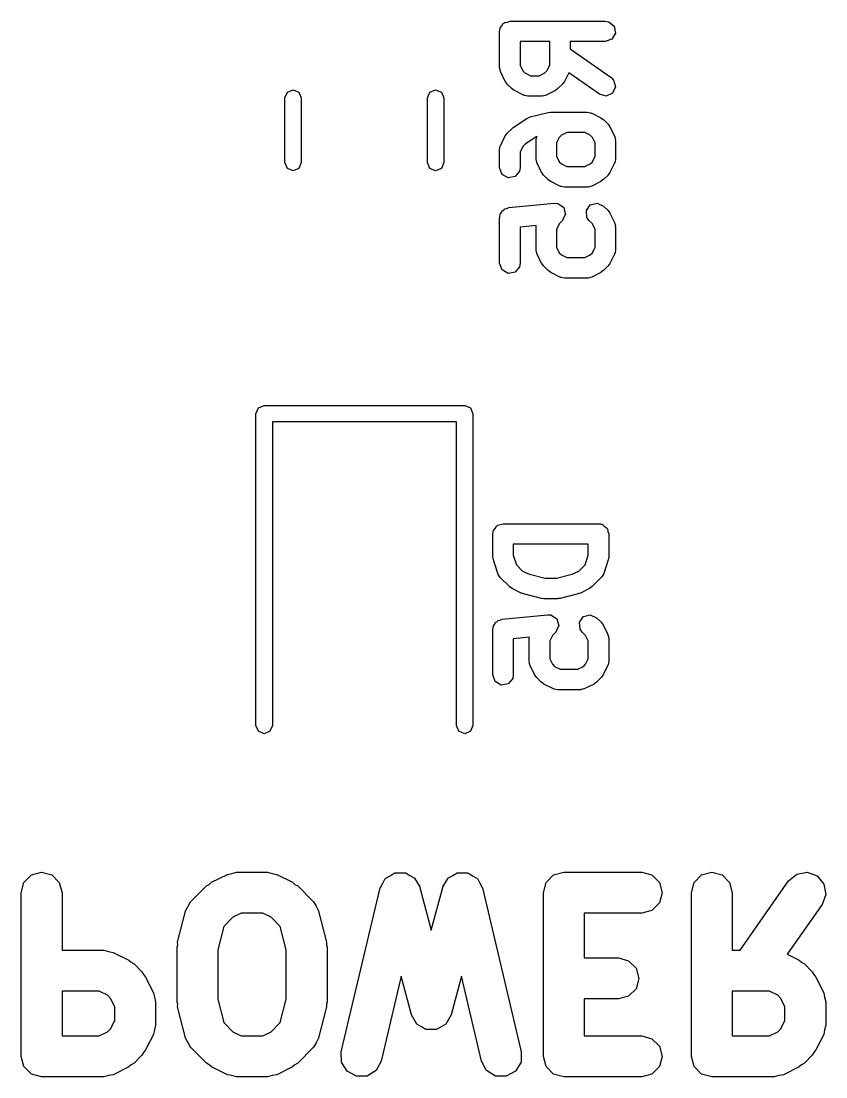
# Model space of a CAD drawing. Extents: x 101.2 to 197.2, y -144.3 to -85.8.
# Drawn here: x 149.48 to 155.38, y -97.06 to -89.33 of the extents above; entities that cross this region are included whole.
import ezdxf

# ---------------------------------------------------------------- set-up
doc = ezdxf.new("R2010")
doc.units = 0
doc.layers.add('BLACK', color=7, linetype='CONTINUOUS')

msp = doc.modelspace()

# ---------------------------------------------------------------- linework, layer by layer
at = {"layer": 'BLACK', "linetype": 'CONTINUOUS'}
for p, q in [((152.996, -89.3743), (153.008, -89.3594)), ((153.008, -89.3594), (153.018, -89.3425)), ((153.018, -89.3425), (153.024, -89.3402)), ((153.024, -89.3402), (153.029, -89.335)), ((153.029, -89.335), (153.048, -89.3317)), ((153.048, -89.3317), (153.066, -89.325)), ((153.066, -89.325), (153.766, -89.325)), ((153.766, -89.325), (153.792, -89.3295)), ((153.792, -89.3295), (153.831, -89.3625)), ((153.831, -89.3625), (153.84, -89.413)), ((152.991, -89.4), (152.993, -89.3903)), ((152.991, -89.6667), (152.991, -89.4)), ((152.992, -89.387), (152.994, -89.3841)), ((152.993, -89.3903), (152.992, -89.387)), ((152.994, -89.3841), (152.996, -89.3743)), ((153.84, -89.413), (153.814, -89.4575)), ((153.358, -89.475), (153.141, -89.475)), ((153.141, -89.475), (153.141, -89.649)), ((153.358, -89.649), (153.358, -89.475)), ((153.766, -89.475), (153.508, -89.475)), ((153.508, -89.475), (153.508, -89.5276)), ((153.814, -89.4575), (153.766, -89.475)), ((153.508, -89.5276), (153.809, -89.7386)), ((152.993, -89.6709), (152.991, -89.6667)), ((152.992, -89.6752), (152.993, -89.6709)), ((152.999, -89.7002), (152.992, -89.6752)), ((153.141, -89.649), (153.161, -89.6889)), ((153.338, -89.6889), (153.358, -89.649)), ((153.032, -89.7669), (152.999, -89.7002)), ((153.161, -89.6889), (153.177, -89.705)), ((153.177, -89.705), (153.217, -89.725)), ((153.217, -89.725), (153.282, -89.725)), ((153.282, -89.725), (153.322, -89.705)), ((153.322, -89.705), (153.338, -89.6889)), ((153.498, -89.7039), (153.466, -89.7669)), ((153.723, -89.8614), (153.498, -89.7039)), ((153.809, -89.7386), (153.827, -89.757)), ((151.435, -89.8453), (151.477, -89.8277)), ((151.477, -89.8277), (151.52, -89.8453)), ((152.48, -89.8453), (152.522, -89.8277)), ((152.522, -89.8277), (152.565, -89.8453)), ((153.033, -89.768), (153.032, -89.7669)), ((153.046, -89.7864), (153.033, -89.768)), ((153.08, -89.8197), (153.046, -89.7864)), ((153.081, -89.8204), (153.08, -89.8197)), ((153.099, -89.8337), (153.081, -89.8204)), ((153.419, -89.8197), (153.401, -89.8326)), ((153.452, -89.7864), (153.419, -89.8197)), ((153.453, -89.7849), (153.452, -89.7864)), ((153.466, -89.7669), (153.453, -89.7849)), ((153.841, -89.8065), (153.819, -89.853)), ((153.827, -89.757), (153.841, -89.8065)), ((151.417, -89.8877), (151.435, -89.8453)), ((151.417, -90.3623), (151.417, -89.8877)), ((151.52, -89.8453), (151.537, -89.8877)), ((151.537, -89.8877), (151.537, -90.3623)), ((152.463, -89.8877), (152.48, -89.8453)), ((152.463, -90.3623), (152.463, -89.8877)), ((152.565, -89.8453), (152.582, -89.8877)), ((152.582, -89.8877), (152.582, -90.3623)), ((153.166, -89.8671), (153.099, -89.8337)), ((153.17, -89.8676), (153.166, -89.8671)), ((153.174, -89.8705), (153.17, -89.8676)), ((153.199, -89.875), (153.174, -89.8705)), ((153.299, -89.875), (153.199, -89.875)), ((153.304, -89.8735), (153.299, -89.875)), ((153.308, -89.8745), (153.304, -89.8735)), ((153.333, -89.8671), (153.308, -89.8745)), ((153.4, -89.8337), (153.333, -89.8671)), ((153.401, -89.8326), (153.4, -89.8337)), ((153.773, -89.8747), (153.723, -89.8614)), ((153.819, -89.853), (153.773, -89.8747)), ((153.091, -90.1043), (153.191, -90.0376)), ((153.191, -90.0376), (153.214, -90.0275)), ((153.214, -90.0275), (153.215, -90.0272)), ((153.215, -90.0272), (153.348, -89.9939)), ((153.348, -89.9939), (153.363, -89.9929)), ((153.363, -89.9929), (153.366, -89.9917)), ((153.366, -89.9917), (153.633, -89.9917)), ((153.633, -89.9917), (153.658, -89.9962)), ((153.658, -89.9962), (153.662, -89.9991)), ((153.662, -89.9991), (153.666, -89.9996)), ((153.666, -89.9996), (153.733, -90.0329)), ((153.733, -90.0329), (153.751, -90.0463)), ((153.751, -90.0463), (153.752, -90.047)), ((153.752, -90.047), (153.786, -90.0803)), ((153.046, -90.147), (153.08, -90.1136)), ((153.08, -90.1136), (153.089, -90.1071)), ((153.089, -90.1071), (153.091, -90.1043)), ((153.484, -90.1417), (153.444, -90.1616)), ((153.615, -90.1417), (153.484, -90.1417)), ((153.655, -90.1616), (153.615, -90.1417)), ((153.786, -90.0803), (153.799, -90.0987)), ((153.799, -90.0987), (153.8, -90.0998)), ((153.8, -90.0998), (153.833, -90.1665)), ((152.999, -90.2331), (153.032, -90.1665)), ((153.032, -90.1665), (153.046, -90.1484)), ((153.046, -90.1484), (153.046, -90.147)), ((153.263, -90.1696), (153.18, -90.225)), ((153.258, -90.2), (153.262, -90.1743)), ((153.258, -90.3333), (153.258, -90.2)), ((153.262, -90.1743), (153.265, -90.1709)), ((153.265, -90.1692), (153.263, -90.1696)), ((153.265, -90.1709), (153.265, -90.1692)), ((153.428, -90.1778), (153.408, -90.2177)), ((153.408, -90.2177), (153.408, -90.3156)), ((153.444, -90.1616), (153.428, -90.1778)), ((153.671, -90.1778), (153.655, -90.1616)), ((153.691, -90.2177), (153.671, -90.1778)), ((153.691, -90.3156), (153.691, -90.2177)), ((153.833, -90.1665), (153.841, -90.1914)), ((153.841, -90.1914), (153.839, -90.1958)), ((153.839, -90.1958), (153.841, -90.2)), ((153.841, -90.2), (153.841, -90.3333)), ((152.991, -90.2667), (152.996, -90.241)), ((152.991, -90.4), (152.991, -90.2667)), ((152.996, -90.241), (152.998, -90.2376)), ((152.998, -90.2376), (152.999, -90.2331)), ((153.161, -90.2444), (153.141, -90.2844)), ((153.141, -90.2844), (153.141, -90.4)), ((153.18, -90.225), (153.161, -90.2444)), ((151.435, -90.4047), (151.417, -90.3623)), ((151.537, -90.3623), (151.52, -90.4047)), ((152.48, -90.4047), (152.463, -90.3623)), ((152.582, -90.3623), (152.565, -90.4047)), ((153.259, -90.3375), (153.258, -90.3333)), ((153.258, -90.3419), (153.259, -90.3375)), ((153.266, -90.3669), (153.258, -90.3419)), ((153.299, -90.4335), (153.266, -90.3669)), ((153.408, -90.3156), (153.428, -90.3556)), ((153.428, -90.3556), (153.444, -90.3717)), ((153.444, -90.3717), (153.484, -90.3917)), ((153.615, -90.3917), (153.655, -90.3717)), ((153.655, -90.3717), (153.671, -90.3556)), ((153.671, -90.3556), (153.691, -90.3156)), ((153.833, -90.3669), (153.8, -90.4335)), ((153.834, -90.3624), (153.833, -90.3669)), ((153.837, -90.359), (153.834, -90.3624)), ((153.841, -90.3333), (153.837, -90.359)), ((151.477, -90.4223), (151.435, -90.4047)), ((151.52, -90.4047), (151.477, -90.4223)), ((152.522, -90.4223), (152.48, -90.4047)), ((152.565, -90.4047), (152.522, -90.4223)), ((153.009, -90.4482), (152.991, -90.4)), ((153.053, -90.4739), (153.009, -90.4482)), ((153.137, -90.4257), (153.104, -90.465)), ((153.141, -90.4), (153.137, -90.4257)), ((153.3, -90.4347), (153.299, -90.4335)), ((153.313, -90.453), (153.3, -90.4347)), ((153.484, -90.3917), (153.615, -90.3917)), ((153.8, -90.4335), (153.786, -90.4515)), ((153.104, -90.465), (153.053, -90.4739)), ((153.346, -90.4864), (153.313, -90.453)), ((153.348, -90.4871), (153.346, -90.4864)), ((153.366, -90.5004), (153.348, -90.4871)), ((153.432, -90.5337), (153.366, -90.5004)), ((153.733, -90.5004), (153.666, -90.5337)), ((153.734, -90.4992), (153.733, -90.5004)), ((153.752, -90.4864), (153.734, -90.4992)), ((153.786, -90.453), (153.752, -90.4864)), ((153.786, -90.4515), (153.786, -90.453)), ((153.437, -90.5343), (153.432, -90.5337)), ((153.44, -90.5371), (153.437, -90.5343)), ((153.466, -90.5417), (153.44, -90.5371)), ((153.633, -90.5417), (153.466, -90.5417)), ((153.637, -90.5401), (153.633, -90.5417)), ((153.641, -90.5412), (153.637, -90.5401)), ((153.666, -90.5337), (153.641, -90.5412)), ((153.059, -90.692), (153.392, -90.6587)), ((153.392, -90.6587), (153.418, -90.6607)), ((153.418, -90.6607), (153.418, -90.6609)), ((153.418, -90.6609), (153.419, -90.6609)), ((153.419, -90.6609), (153.439, -90.6754)), ((153.439, -90.6754), (153.46, -90.6896)), ((153.627, -90.7139), (153.656, -90.6719)), ((153.656, -90.6719), (153.706, -90.6586)), ((153.706, -90.6586), (153.752, -90.6803)), ((153.752, -90.6803), (153.786, -90.7136)), ((152.991, -90.7611), (152.993, -90.7582)), ((152.993, -90.7582), (152.996, -90.741)), ((152.996, -90.741), (153.006, -90.7288)), ((153.006, -90.7288), (153.012, -90.7143)), ((153.012, -90.7143), (153.022, -90.7097)), ((153.022, -90.7097), (153.029, -90.7017)), ((153.029, -90.7017), (153.044, -90.6989)), ((153.044, -90.6989), (153.059, -90.692)), ((153.46, -90.6896), (153.46, -90.69)), ((153.46, -90.69), (153.461, -90.6903)), ((153.461, -90.6903), (153.467, -90.7147)), ((153.474, -90.7399), (153.463, -90.7627)), ((153.467, -90.7147), (153.474, -90.7389)), ((153.474, -90.7389), (153.474, -90.7394)), ((153.474, -90.7394), (153.474, -90.7399)), ((153.631, -90.765), (153.627, -90.7139)), ((153.786, -90.7136), (153.799, -90.732)), ((153.799, -90.732), (153.8, -90.7331)), ((153.8, -90.7331), (153.833, -90.7998)), ((152.992, -90.7628), (152.991, -90.7611)), ((152.991, -90.7667), (152.992, -90.7628)), ((152.991, -91.1), (152.991, -90.7667)), ((153.26, -90.8227), (153.141, -90.8345)), ((153.141, -90.8345), (153.141, -91.1)), ((153.258, -90.8333), (153.26, -90.8227)), ((153.258, -91), (153.258, -90.8333)), ((153.428, -90.8111), (153.408, -90.851)), ((153.452, -90.7864), (153.428, -90.8111)), ((153.453, -90.7859), (153.452, -90.7864)), ((153.463, -90.7627), (153.453, -90.7857)), ((153.453, -90.7857), (153.453, -90.7859)), ((153.646, -90.7864), (153.631, -90.765)), ((153.671, -90.8111), (153.646, -90.7864)), ((153.691, -90.851), (153.671, -90.8111)), ((153.833, -90.7998), (153.841, -90.8248)), ((153.841, -90.8248), (153.839, -90.8291)), ((153.839, -90.8291), (153.841, -90.8333)), ((153.841, -90.8333), (153.841, -91)), ((153.408, -90.851), (153.408, -90.9823)), ((153.691, -90.9823), (153.691, -90.851)), ((153.408, -90.9823), (153.428, -91.0222)), ((153.671, -91.0222), (153.691, -90.9823)), ((153.259, -91.0042), (153.258, -91)), ((153.258, -91.0086), (153.259, -91.0042)), ((153.266, -91.0335), (153.258, -91.0086)), ((153.299, -91.1002), (153.266, -91.0335)), ((153.428, -91.0222), (153.444, -91.0384)), ((153.444, -91.0384), (153.484, -91.0583)), ((153.484, -91.0583), (153.615, -91.0583)), ((153.615, -91.0583), (153.655, -91.0384)), ((153.655, -91.0384), (153.671, -91.0222)), ((153.833, -91.0335), (153.8, -91.1002)), ((153.834, -91.0291), (153.833, -91.0335)), ((153.837, -91.0257), (153.834, -91.0291)), ((153.841, -91), (153.837, -91.0257)), ((153.009, -91.1482), (152.991, -91.1)), ((153.137, -91.1257), (153.104, -91.165)), ((153.141, -91.1), (153.137, -91.1257)), ((153.3, -91.1013), (153.299, -91.1002)), ((153.313, -91.1197), (153.3, -91.1013)), ((153.346, -91.153), (153.313, -91.1197)), ((153.786, -91.1197), (153.752, -91.153)), ((153.8, -91.1002), (153.786, -91.1182)), ((153.786, -91.1182), (153.786, -91.1197)), ((153.053, -91.1739), (153.009, -91.1482)), ((153.104, -91.165), (153.053, -91.1739)), ((153.348, -91.1537), (153.346, -91.153)), ((153.366, -91.1671), (153.348, -91.1537)), ((153.432, -91.2004), (153.366, -91.1671)), ((153.437, -91.2009), (153.432, -91.2004)), ((153.44, -91.2038), (153.437, -91.2009)), ((153.466, -91.2083), (153.44, -91.2038)), ((153.633, -91.2083), (153.466, -91.2083)), ((153.637, -91.2068), (153.633, -91.2083)), ((153.641, -91.2078), (153.637, -91.2068)), ((153.666, -91.2004), (153.641, -91.2078)), ((153.733, -91.1671), (153.666, -91.2004)), ((153.734, -91.1659), (153.733, -91.1671)), ((153.752, -91.153), (153.734, -91.1659)), ((151.223, -92.1601), (151.265, -92.1425)), ((151.265, -92.1425), (152.735, -92.1425)), ((152.735, -92.1425), (152.777, -92.1601)), ((151.205, -92.2025), (151.223, -92.1601)), ((151.205, -94.4875), (151.205, -92.2025)), ((152.777, -92.1601), (152.795, -92.2025)), ((152.795, -92.2025), (152.795, -94.4875)), ((152.675, -92.2625), (151.325, -92.2625)), ((151.325, -92.2625), (151.325, -94.4875)), ((152.675, -94.4875), (152.675, -92.2625)), ((152.941, -93.0833), (152.943, -93.0736)), ((152.942, -93.0703), (152.944, -93.0674)), ((152.943, -93.0736), (152.942, -93.0703)), ((152.944, -93.0674), (152.946, -93.0577)), ((152.946, -93.0577), (152.958, -93.0428)), ((152.958, -93.0428), (152.968, -93.0259)), ((152.968, -93.0259), (152.974, -93.0236)), ((152.974, -93.0236), (152.979, -93.0184)), ((152.979, -93.0184), (152.998, -93.015)), ((152.998, -93.015), (153.016, -93.0083)), ((153.016, -93.0083), (153.716, -93.0083)), ((153.716, -93.0083), (153.726, -93.01)), ((153.726, -93.01), (153.729, -93.0095)), ((153.729, -93.0095), (153.732, -93.0111)), ((153.732, -93.0111), (153.742, -93.0129)), ((153.742, -93.0129), (153.757, -93.0254)), ((153.757, -93.0254), (153.773, -93.0351)), ((153.773, -93.0351), (153.776, -93.0415)), ((153.776, -93.0415), (153.781, -93.0458)), ((153.781, -93.0458), (153.784, -93.065)), ((153.784, -93.065), (153.791, -93.0833)), ((152.941, -93.25), (152.941, -93.0833)), ((153.641, -93.1583), (153.091, -93.1583)), ((153.091, -93.1583), (153.091, -93.2378)), ((153.641, -93.2378), (153.641, -93.1583)), ((153.791, -93.0833), (153.791, -93.25)), ((152.942, -93.2515), (152.941, -93.25)), ((152.945, -93.2737), (152.942, -93.2515)), ((152.978, -93.3737), (152.945, -93.2737)), ((153.091, -93.2378), (153.115, -93.3095)), ((153.115, -93.3095), (153.16, -93.355)), ((153.572, -93.355), (153.617, -93.3095)), ((153.617, -93.3095), (153.641, -93.2378)), ((153.787, -93.2737), (153.754, -93.3737)), ((153.791, -93.25), (153.787, -93.2721)), ((153.787, -93.2721), (153.787, -93.2737)), ((152.981, -93.3772), (152.978, -93.3737)), ((152.981, -93.3817), (152.981, -93.3772)), ((152.996, -93.403), (152.981, -93.3817)), ((153.16, -93.355), (153.209, -93.3792)), ((153.209, -93.3792), (153.325, -93.4083)), ((153.407, -93.4083), (153.523, -93.3792)), ((153.523, -93.3792), (153.572, -93.355)), ((153.754, -93.3737), (153.741, -93.3966)), ((153.063, -93.4697), (152.996, -93.403)), ((153.325, -93.4083), (153.407, -93.4083)), ((153.736, -93.403), (153.669, -93.4697)), ((153.738, -93.399), (153.736, -93.403)), ((153.741, -93.3966), (153.738, -93.399)), ((153.064, -93.4704), (153.063, -93.4697)), ((153.082, -93.4837), (153.064, -93.4704)), ((153.149, -93.5171), (153.082, -93.4837)), ((153.153, -93.5175), (153.149, -93.5171)), ((153.165, -93.5228), (153.153, -93.5175)), ((153.298, -93.5561), (153.165, -93.5228)), ((153.568, -93.5228), (153.434, -93.5561)), ((153.57, -93.5208), (153.568, -93.5228)), ((153.583, -93.5171), (153.57, -93.5208)), ((153.65, -93.4837), (153.583, -93.5171)), ((153.651, -93.4826), (153.65, -93.4837)), ((153.669, -93.4697), (153.651, -93.4826)), ((153.301, -93.5557), (153.298, -93.5561)), ((153.316, -93.5583), (153.301, -93.5557)), ((153.416, -93.5583), (153.316, -93.5583)), ((153.419, -93.5571), (153.416, -93.5583)), ((153.434, -93.5561), (153.419, -93.5571)), ((153.009, -93.7087), (153.342, -93.6754)), ((153.342, -93.6754), (153.368, -93.6773)), ((153.368, -93.6773), (153.368, -93.6776)), ((153.368, -93.6776), (153.369, -93.6776)), ((153.369, -93.6776), (153.389, -93.692)), ((153.389, -93.692), (153.41, -93.7062)), ((153.577, -93.7306), (153.606, -93.6886)), ((153.606, -93.6886), (153.656, -93.6753)), ((153.656, -93.6753), (153.702, -93.697)), ((153.702, -93.697), (153.736, -93.7303)), ((152.941, -93.7777), (152.943, -93.7749)), ((152.942, -93.7794), (152.941, -93.7777)), ((152.943, -93.7749), (152.946, -93.7577)), ((152.946, -93.7577), (152.956, -93.7455)), ((152.956, -93.7455), (152.962, -93.731)), ((152.962, -93.731), (152.972, -93.7264)), ((152.972, -93.7264), (152.979, -93.7184)), ((152.979, -93.7184), (152.994, -93.7156)), ((152.994, -93.7156), (153.009, -93.7087)), ((153.41, -93.7062), (153.41, -93.7067)), ((153.41, -93.7067), (153.411, -93.707)), ((153.411, -93.707), (153.417, -93.7313)), ((153.424, -93.7565), (153.413, -93.7794)), ((153.417, -93.7313), (153.424, -93.7556)), ((153.424, -93.7556), (153.424, -93.7561)), ((153.424, -93.7561), (153.424, -93.7565)), ((153.581, -93.7817), (153.577, -93.7306)), ((153.736, -93.7303), (153.749, -93.7487)), ((153.749, -93.7487), (153.75, -93.7498)), ((153.75, -93.7498), (153.783, -93.8165)), ((152.941, -93.7833), (152.942, -93.7794)), ((152.941, -94.1167), (152.941, -93.7833)), ((153.21, -93.8394), (153.091, -93.8512)), ((153.091, -93.8512), (153.091, -94.1167)), ((153.208, -93.85), (153.21, -93.8394)), ((153.208, -94.0167), (153.208, -93.85)), ((153.378, -93.8278), (153.358, -93.8677)), ((153.402, -93.803), (153.378, -93.8278)), ((153.403, -93.8026), (153.402, -93.803)), ((153.413, -93.7794), (153.403, -93.8024)), ((153.403, -93.8024), (153.403, -93.8026)), ((153.596, -93.803), (153.581, -93.7817)), ((153.621, -93.8278), (153.596, -93.803)), ((153.641, -93.8677), (153.621, -93.8278)), ((153.783, -93.8165), (153.791, -93.8414)), ((153.791, -93.8414), (153.789, -93.8458)), ((153.789, -93.8458), (153.791, -93.85)), ((153.791, -93.85), (153.791, -94.0167)), ((153.358, -93.8677), (153.358, -93.999)), ((153.641, -93.999), (153.641, -93.8677)), ((153.358, -93.999), (153.378, -94.0389)), ((153.621, -94.0389), (153.641, -93.999)), ((153.209, -94.0209), (153.208, -94.0167)), ((153.208, -94.0252), (153.209, -94.0209)), ((153.216, -94.0502), (153.208, -94.0252)), ((153.249, -94.1169), (153.216, -94.0502)), ((153.378, -94.0389), (153.394, -94.055)), ((153.394, -94.055), (153.434, -94.075)), ((153.434, -94.075), (153.565, -94.075)), ((153.565, -94.075), (153.605, -94.055)), ((153.605, -94.055), (153.621, -94.0389)), ((153.783, -94.0502), (153.75, -94.1169)), ((153.784, -94.0458), (153.783, -94.0502)), ((153.787, -94.0423), (153.784, -94.0458)), ((153.791, -94.0167), (153.787, -94.0423)), ((152.959, -94.1649), (152.941, -94.1167)), ((153.003, -94.1905), (152.959, -94.1649)), ((153.087, -94.1423), (153.054, -94.1816)), ((153.091, -94.1167), (153.087, -94.1423)), ((153.25, -94.118), (153.249, -94.1169)), ((153.263, -94.1364), (153.25, -94.118)), ((153.296, -94.1697), (153.263, -94.1364)), ((153.736, -94.1364), (153.702, -94.1697)), ((153.75, -94.1169), (153.736, -94.1349)), ((153.736, -94.1349), (153.736, -94.1364)), ((153.054, -94.1816), (153.003, -94.1905)), ((153.298, -94.1704), (153.296, -94.1697)), ((153.316, -94.1837), (153.298, -94.1704)), ((153.382, -94.2171), (153.316, -94.1837)), ((153.387, -94.2176), (153.382, -94.2171)), ((153.39, -94.2205), (153.387, -94.2176)), ((153.416, -94.225), (153.39, -94.2205)), ((153.583, -94.225), (153.416, -94.225)), ((153.587, -94.2235), (153.583, -94.225)), ((153.591, -94.2245), (153.587, -94.2235)), ((153.616, -94.2171), (153.591, -94.2245)), ((153.683, -94.1837), (153.616, -94.2171)), ((153.684, -94.1826), (153.683, -94.1837)), ((153.702, -94.1697), (153.684, -94.1826)), ((151.223, -94.5299), (151.205, -94.4875)), ((151.265, -94.5475), (151.223, -94.5299)), ((151.307, -94.5299), (151.265, -94.5475)), ((151.325, -94.4875), (151.307, -94.5299)), ((152.693, -94.5299), (152.675, -94.4875)), ((152.735, -94.5475), (152.693, -94.5299)), ((152.777, -94.5299), (152.735, -94.5475)), ((152.795, -94.4875), (152.777, -94.5299)), ((149.503, -95.6375), (149.558, -95.5826)), ((149.558, -95.5826), (149.633, -95.5625)), ((149.633, -95.5625), (149.708, -95.5826)), ((149.708, -95.5826), (149.763, -95.6375)), ((150.862, -95.6515), (150.88, -95.6354)), ((150.88, -95.6354), (150.995, -95.5783)), ((150.995, -95.5783), (151.028, -95.5714)), ((151.028, -95.5714), (151.062, -95.5625)), ((151.062, -95.5625), (151.29, -95.5625)), ((151.29, -95.5625), (151.324, -95.5714)), ((151.324, -95.5714), (151.357, -95.5783)), ((151.357, -95.5783), (151.472, -95.6354)), ((151.472, -95.6354), (151.49, -95.6515)), ((152.135, -95.6417), (152.153, -95.6094)), ((152.153, -95.6094), (152.155, -95.6082)), ((152.155, -95.6082), (152.156, -95.6063)), ((152.156, -95.6063), (152.188, -95.588)), ((152.188, -95.588), (152.219, -95.5687)), ((152.219, -95.5687), (152.221, -95.5686)), ((152.221, -95.5686), (152.223, -95.5675)), ((152.223, -95.5675), (152.26, -95.5676)), ((152.26, -95.5676), (152.296, -95.5665)), ((152.296, -95.5665), (152.298, -95.5676)), ((152.298, -95.5676), (152.301, -95.5676)), ((152.301, -95.5676), (152.332, -95.586)), ((152.332, -95.586), (152.365, -95.6035)), ((152.365, -95.6035), (152.366, -95.6054)), ((152.366, -95.6054), (152.368, -95.6065)), ((152.368, -95.6065), (152.386, -95.6383)), ((152.594, -95.6383), (152.613, -95.6065)), ((152.613, -95.6065), (152.615, -95.6054)), ((152.615, -95.6054), (152.616, -95.6035)), ((152.616, -95.6035), (152.648, -95.586)), ((152.648, -95.586), (152.68, -95.5676)), ((152.68, -95.5676), (152.682, -95.5676)), ((152.682, -95.5676), (152.684, -95.5665)), ((152.684, -95.5665), (152.721, -95.5676)), ((152.721, -95.5676), (152.757, -95.5675)), ((152.757, -95.5675), (152.759, -95.5686)), ((152.759, -95.5686), (152.762, -95.5687)), ((152.762, -95.5687), (152.793, -95.5879)), ((152.793, -95.5879), (152.825, -95.6063)), ((152.825, -95.6063), (152.826, -95.6082)), ((152.826, -95.6082), (152.828, -95.6094)), ((152.828, -95.6094), (152.845, -95.6417)), ((153.332, -95.6375), (153.387, -95.5826)), ((153.387, -95.5826), (153.462, -95.5625)), ((153.462, -95.5625), (154.033, -95.5625)), ((154.033, -95.5625), (154.108, -95.5826)), ((154.108, -95.5826), (154.163, -95.6375)), ((154.417, -95.6375), (154.472, -95.5826)), ((154.472, -95.5826), (154.547, -95.5625)), ((154.547, -95.5625), (154.622, -95.5826)), ((154.622, -95.5826), (154.677, -95.6375)), ((154.755, -96.1339), (155.11, -95.6264)), ((155.11, -95.6264), (155.17, -95.5765)), ((155.17, -95.5765), (155.246, -95.563)), ((155.246, -95.563), (155.319, -95.5896)), ((155.319, -95.5896), (155.369, -95.649)), ((149.483, -95.7125), (149.503, -95.6375)), ((149.483, -96.9125), (149.483, -95.7125)), ((149.763, -95.6375), (149.783, -95.7125)), ((149.783, -95.7125), (149.783, -96.1339)), ((150.727, -95.7778), (150.841, -95.6635)), ((150.841, -95.6635), (150.862, -95.6515)), ((151.49, -95.6515), (151.511, -95.6635)), ((151.511, -95.6635), (151.625, -95.7778)), ((151.83, -96.8777), (152.116, -95.6777)), ((152.116, -95.6777), (152.117, -95.6757)), ((152.117, -95.6735), (152.135, -95.6417)), ((152.117, -95.6757), (152.117, -95.6735)), ((152.386, -95.6383), (152.405, -95.6696)), ((152.405, -95.6696), (152.405, -95.6718)), ((152.405, -95.6718), (152.407, -95.6738)), ((152.407, -95.6738), (152.49, -95.9874)), ((152.49, -95.9874), (152.574, -95.6738)), ((152.574, -95.6738), (152.575, -95.6718)), ((152.575, -95.6696), (152.594, -95.6383)), ((152.575, -95.6718), (152.575, -95.6696)), ((152.845, -95.6417), (152.864, -95.6735)), ((152.864, -95.6735), (152.864, -95.6757)), ((152.864, -95.6757), (152.865, -95.6777)), ((152.865, -95.6777), (153.15, -96.8777)), ((153.312, -95.7125), (153.332, -95.6375)), ((153.312, -96.9125), (153.312, -95.7125)), ((154.163, -95.6375), (154.183, -95.7125)), ((154.183, -95.7125), (154.163, -95.7875)), ((154.397, -95.7125), (154.417, -95.6375)), ((154.397, -96.9125), (154.397, -95.7125)), ((154.677, -95.6375), (154.697, -95.7125)), ((154.697, -95.7125), (154.697, -96.1339)), ((155.369, -95.649), (155.383, -95.7255)), ((150.707, -95.8125), (150.725, -95.7796)), ((150.725, -95.7796), (150.726, -95.7789)), ((150.726, -95.7789), (150.727, -95.7778)), ((151.625, -95.7778), (151.626, -95.7789)), ((151.626, -95.7789), (151.627, -95.7796)), ((151.627, -95.7796), (151.645, -95.8125)), ((154.163, -95.7875), (154.108, -95.8424)), ((155.383, -95.7255), (155.356, -95.7985)), ((150.63, -96.0761), (150.688, -95.8475)), ((150.688, -95.8451), (150.707, -95.8125)), ((150.688, -95.8464), (150.688, -95.8451)), ((150.688, -95.8475), (150.688, -95.8464)), ((151.097, -95.8625), (151.036, -95.8929)), ((151.255, -95.8625), (151.097, -95.8625)), ((151.316, -95.8929), (151.255, -95.8625)), ((151.645, -95.8125), (151.664, -95.8451)), ((151.664, -95.8451), (151.664, -95.8464)), ((151.664, -95.8464), (151.664, -95.8475)), ((151.664, -95.8475), (151.721, -96.0761)), ((154.033, -95.8625), (153.612, -95.8625)), ((153.612, -95.8625), (153.612, -96.191)), ((154.108, -95.8424), (154.033, -95.8625)), ((155.356, -95.7985), (155.1, -96.164)), ((151.036, -95.8929), (150.969, -95.9606)), ((151.383, -95.9606), (151.316, -95.8929)), ((150.969, -95.9606), (150.926, -96.1309)), ((151.426, -96.1309), (151.383, -95.9606)), ((150.626, -96.1125), (150.631, -96.0946)), ((150.631, -96.0946), (150.63, -96.0761)), ((151.721, -96.0761), (151.721, -96.0946)), ((151.721, -96.0946), (151.726, -96.1125)), ((149.783, -96.1339), (150.09, -96.1339)), ((150.09, -96.1339), (150.124, -96.1428)), ((150.124, -96.1428), (150.157, -96.1497)), ((150.157, -96.1497), (150.272, -96.2069)), ((150.626, -96.5125), (150.626, -96.1125)), ((150.926, -96.1309), (150.926, -96.494)), ((151.426, -96.494), (151.426, -96.1309)), ((151.726, -96.1125), (151.726, -96.5125)), ((154.697, -96.1339), (154.755, -96.1339)), ((155.1, -96.164), (155.186, -96.2069)), ((150.272, -96.2069), (150.29, -96.2229)), ((150.29, -96.2229), (150.311, -96.235)), ((150.311, -96.235), (150.368, -96.2921)), ((153.612, -96.191), (153.862, -96.191)), ((153.862, -96.191), (153.937, -96.2111)), ((153.937, -96.2111), (153.992, -96.266)), ((155.186, -96.2069), (155.204, -96.2229)), ((155.204, -96.2229), (155.225, -96.235)), ((155.225, -96.235), (155.282, -96.2921)), ((150.368, -96.2921), (150.38, -96.313)), ((150.38, -96.313), (150.396, -96.3311)), ((150.396, -96.3311), (150.453, -96.4454)), ((152.27, -96.3255), (152.122, -96.9472)), ((152.345, -96.6082), (152.27, -96.3255)), ((152.711, -96.3255), (152.635, -96.6082)), ((152.859, -96.9472), (152.711, -96.3255)), ((153.992, -96.266), (154.012, -96.341)), ((155.282, -96.2921), (155.294, -96.313)), ((155.294, -96.313), (155.31, -96.3311)), ((155.31, -96.3311), (155.367, -96.4454)), ((154.012, -96.341), (153.992, -96.416)), ((150.055, -96.4339), (149.783, -96.4339)), ((149.783, -96.4339), (149.783, -96.7625)), ((150.116, -96.4643), (150.055, -96.4339)), ((150.138, -96.487), (150.116, -96.4643)), ((150.453, -96.4454), (150.46, -96.4792)), ((150.46, -96.4792), (150.469, -96.5125)), ((153.937, -96.4709), (153.862, -96.491)), ((153.992, -96.416), (153.937, -96.4709)), ((154.969, -96.4339), (154.697, -96.4339)), ((154.697, -96.4339), (154.697, -96.7625)), ((155.03, -96.4643), (154.969, -96.4339)), ((155.053, -96.487), (155.03, -96.4643)), ((155.367, -96.4454), (155.374, -96.4792)), ((155.374, -96.4792), (155.383, -96.5125)), ((150.169, -96.5479), (150.138, -96.487)), ((150.169, -96.6485), (150.169, -96.5479)), ((150.469, -96.5125), (150.469, -96.6839)), ((150.631, -96.5303), (150.626, -96.5125)), ((150.63, -96.5488), (150.631, -96.5303)), ((150.688, -96.7774), (150.63, -96.5488)), ((150.926, -96.494), (150.969, -96.6643)), ((151.383, -96.6643), (151.426, -96.494)), ((151.721, -96.5488), (151.664, -96.7774)), ((151.726, -96.5125), (151.721, -96.5303)), ((151.721, -96.5303), (151.721, -96.5488)), ((153.862, -96.491), (153.612, -96.491)), ((153.612, -96.491), (153.612, -96.7625)), ((155.083, -96.5479), (155.053, -96.487)), ((155.083, -96.6485), (155.083, -96.5479)), ((155.383, -96.5125), (155.383, -96.6839)), ((152.345, -96.6084), (152.345, -96.6082)), ((152.345, -96.6086), (152.345, -96.6084)), ((152.365, -96.642), (152.345, -96.6086)), ((152.635, -96.6086), (152.616, -96.6422)), ((152.635, -96.6082), (152.635, -96.6084)), ((152.635, -96.6084), (152.635, -96.6086)), ((150.116, -96.732), (150.138, -96.7093)), ((150.138, -96.7093), (150.169, -96.6485)), ((150.46, -96.7172), (150.453, -96.751)), ((150.469, -96.6839), (150.46, -96.7172)), ((150.969, -96.6643), (151.036, -96.732)), ((151.316, -96.732), (151.383, -96.6643)), ((152.384, -96.6755), (152.365, -96.642)), ((152.384, -96.6756), (152.384, -96.6755)), ((152.384, -96.6758), (152.384, -96.6756)), ((152.418, -96.695), (152.384, -96.6758)), ((152.451, -96.7144), (152.418, -96.695)), ((152.452, -96.7145), (152.451, -96.7144)), ((152.451, -96.7144), (152.451, -96.7144)), ((152.49, -96.7145), (152.452, -96.7145)), ((152.529, -96.7145), (152.49, -96.7145)), ((152.563, -96.6951), (152.529, -96.7144)), ((152.529, -96.7144), (152.529, -96.7144)), ((152.529, -96.7144), (152.529, -96.7145)), ((152.596, -96.6758), (152.563, -96.6951)), ((152.616, -96.6422), (152.596, -96.6755)), ((152.596, -96.6755), (152.596, -96.6756)), ((152.596, -96.6756), (152.596, -96.6758)), ((155.03, -96.732), (155.053, -96.7093)), ((155.053, -96.7093), (155.083, -96.6485)), ((155.374, -96.7172), (155.367, -96.751)), ((155.383, -96.6839), (155.374, -96.7172)), ((149.783, -96.7625), (150.055, -96.7625)), ((150.055, -96.7625), (150.116, -96.732)), ((150.453, -96.751), (150.396, -96.8653)), ((150.688, -96.7785), (150.688, -96.7774)), ((150.688, -96.7799), (150.688, -96.7785)), ((150.707, -96.8124), (150.688, -96.7799)), ((151.036, -96.732), (151.097, -96.7625)), ((151.097, -96.7625), (151.255, -96.7625)), ((151.255, -96.7625), (151.316, -96.732)), ((151.664, -96.7799), (151.645, -96.8124)), ((151.664, -96.7774), (151.664, -96.7785)), ((151.664, -96.7785), (151.664, -96.7799)), ((153.612, -96.7625), (154.033, -96.7625)), ((154.033, -96.7625), (154.108, -96.7826)), ((154.108, -96.7826), (154.163, -96.8375)), ((154.697, -96.7625), (154.969, -96.7625)), ((154.969, -96.7625), (155.03, -96.732)), ((155.367, -96.751), (155.31, -96.8653)), ((150.396, -96.8653), (150.38, -96.8833)), ((150.725, -96.8453), (150.707, -96.8124)), ((150.726, -96.846), (150.725, -96.8453)), ((150.727, -96.8471), (150.726, -96.846)), ((150.841, -96.9614), (150.727, -96.8471)), ((151.625, -96.8471), (151.511, -96.9614)), ((151.626, -96.846), (151.625, -96.8471)), ((151.627, -96.8453), (151.626, -96.846)), ((151.645, -96.8124), (151.627, -96.8453)), ((154.163, -96.8375), (154.183, -96.9125)), ((155.31, -96.8653), (155.294, -96.8833)), ((149.503, -96.9875), (149.483, -96.9125)), ((150.368, -96.9042), (150.311, -96.9614)), ((150.38, -96.8833), (150.368, -96.9042)), ((151.832, -96.9553), (151.83, -96.8777)), ((152.122, -96.9472), (152.085, -97.0155)), ((152.896, -97.0155), (152.859, -96.9472)), ((153.15, -96.8777), (153.148, -96.9553)), ((153.332, -96.9875), (153.312, -96.9125)), ((154.183, -96.9125), (154.163, -96.9875)), ((154.417, -96.9875), (154.397, -96.9125)), ((155.282, -96.9042), (155.225, -96.9614)), ((155.294, -96.8833), (155.282, -96.9042)), ((149.558, -97.0424), (149.503, -96.9875)), ((150.272, -96.9895), (150.157, -97.0466)), ((150.29, -96.9735), (150.272, -96.9895)), ((150.311, -96.9614), (150.29, -96.9735)), ((150.862, -96.9735), (150.841, -96.9614)), ((150.88, -96.9895), (150.862, -96.9735)), ((150.995, -97.0466), (150.88, -96.9895)), ((151.472, -96.9895), (151.357, -97.0466)), ((151.49, -96.9735), (151.472, -96.9895)), ((151.511, -96.9614), (151.49, -96.9735)), ((151.873, -97.0215), (151.832, -96.9553)), ((151.941, -97.0584), (151.873, -97.0215)), ((152.085, -97.0155), (152.019, -97.0562)), ((152.962, -97.0562), (152.896, -97.0155)), ((153.108, -97.0215), (153.039, -97.0584)), ((153.148, -96.9553), (153.108, -97.0215)), ((153.387, -97.0424), (153.332, -96.9875)), ((154.163, -96.9875), (154.108, -97.0424)), ((154.472, -97.0424), (154.417, -96.9875)), ((155.186, -96.9895), (155.072, -97.0466)), ((155.204, -96.9735), (155.186, -96.9895)), ((155.225, -96.9614), (155.204, -96.9735)), ((149.633, -97.0625), (149.558, -97.0424)), ((150.09, -97.0625), (149.633, -97.0625)), ((150.124, -97.0535), (150.09, -97.0625)), ((150.157, -97.0466), (150.124, -97.0535)), ((151.028, -97.0535), (150.995, -97.0466)), ((151.062, -97.0625), (151.028, -97.0535)), ((151.29, -97.0625), (151.062, -97.0625)), ((151.324, -97.0535), (151.29, -97.0625)), ((151.357, -97.0466), (151.324, -97.0535)), ((152.019, -97.0562), (151.941, -97.0584)), ((153.039, -97.0584), (152.962, -97.0562)), ((153.462, -97.0625), (153.387, -97.0424)), ((154.033, -97.0625), (153.462, -97.0625)), ((154.108, -97.0424), (154.033, -97.0625)), ((154.547, -97.0625), (154.472, -97.0424)), ((155.005, -97.0625), (154.547, -97.0625)), ((155.038, -97.0535), (155.005, -97.0625)), ((155.072, -97.0466), (155.038, -97.0535))]:
    msp.add_line(p, q, dxfattribs=at)

doc.saveas('drawing.dxf')
